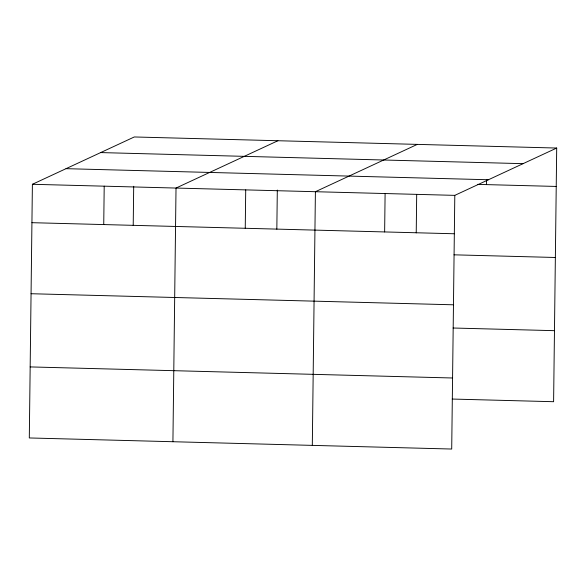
<?xml version="1.0" encoding="UTF-8"?>
<svg xmlns="http://www.w3.org/2000/svg" width="586" height="586" viewBox="0 0 586 586"><rect width="100%" height="100%" fill="white"/><g stroke="black" fill="none" stroke-linecap="round" stroke-linejoin="round"><path stroke-width="0.88" d="M556.7 148.046L134.297 136.963L32.398 184.29L29.3 437.954L451.703 449.037L454.802 195.365L556.7 148.046L553.602 401.71L452.224 399.051M103.737 224.57L104.205 186.172M133.212 225.456L133.696 186.289M172.921 441.719L176.02 188.055L277.911 140.735M245.248 228.276L245.717 189.886M276.834 229.221L277.31 190.054M312.309 445.382L315.407 191.71L417.305 144.39M384.636 231.931L385.105 193.541M416.228 232.876L416.69 194.625M486.534 184.612L486.592 180.041M100.667 152.58L523.071 163.662M66.028 168.673L488.431 179.748M477.48 184.378L556.231 186.443M32.398 184.29L454.802 195.365M31.93 222.687L454.333 233.763M453.989 254.822L555.36 257.481M31.065 293.725L453.469 304.801M453.088 328.014L554.466 330.672M30.164 366.917L452.575 377.992"/></g></svg>
